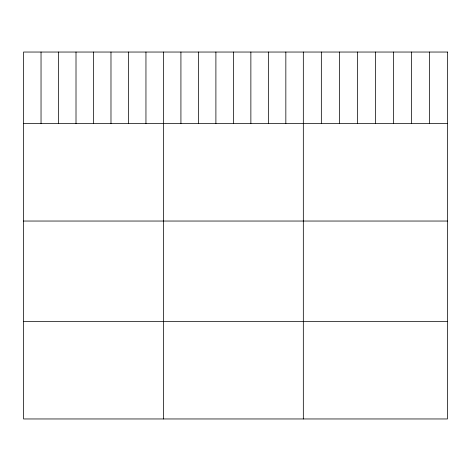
<?xml version="1.0" encoding="UTF-8"?>
<svg xmlns="http://www.w3.org/2000/svg" width="471" height="471" viewBox="0 0 471 471"><rect width="100%" height="100%" fill="white"/><g stroke="black" fill="none" stroke-linecap="round" stroke-linejoin="round"><path stroke-width="0.71" d="M23.55 123.555L447.45 123.555M23.55 221.04L447.45 221.04M23.55 321.475L447.45 321.475M429.434 52.04L429.434 123.555M411.418 52.04L411.418 123.555M393.403 52.04L393.403 123.555M375.387 52.04L375.387 123.555M357.371 52.04L357.371 123.555M339.356 52.04L339.356 123.555M321.34 52.04L321.34 123.555M303.324 52.04L303.324 418.96M285.838 52.04L285.838 123.555M268.352 52.04L268.352 123.555M250.866 52.04L250.866 123.555M233.38 52.04L233.38 123.555M215.895 52.04L215.895 123.555M198.409 52.04L198.409 123.555M180.923 52.04L180.923 123.555M163.437 52.04L163.437 418.96M145.951 52.04L145.951 123.555M128.465 52.04L128.465 123.555M110.979 52.04L110.979 123.555M93.494 52.04L93.494 123.555M76.008 52.04L76.008 123.555M58.522 52.04L58.522 123.555M41.036 52.04L41.036 123.555M447.45 52.04L23.55 52.04L23.55 418.96L447.45 418.96L447.45 52.04"/></g></svg>
